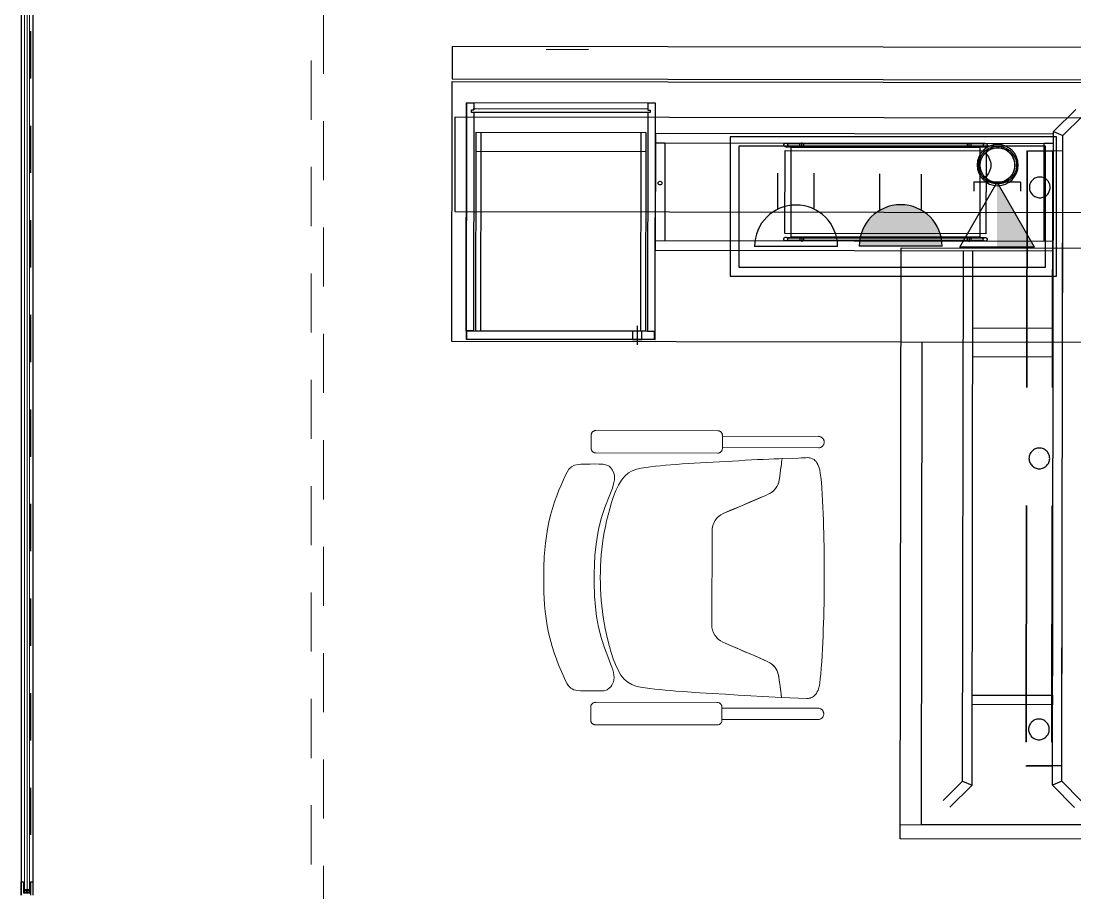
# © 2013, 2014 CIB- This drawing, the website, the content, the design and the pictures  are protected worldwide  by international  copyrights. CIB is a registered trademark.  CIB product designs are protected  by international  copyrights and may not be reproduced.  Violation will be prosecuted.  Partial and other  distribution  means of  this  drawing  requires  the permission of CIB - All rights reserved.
# Model space of a CAD drawing. Header units: inches. Extents: x 78 to 199, y 70 to 92.
# Drawn here: x 86.807 to 89.036, y 73.851 to 75.695 of the extents above; entities that cross this region are included whole.
import ezdxf
from ezdxf.enums import TextEntityAlignment as Align

# ---------------------------------------------------------------- set-up
doc = ezdxf.new("R2010")
doc.units = ezdxf.units.IN
doc.header["$MEASUREMENT"] = 0
for name, pattern in [('21212-FC-A-XREF-GROUND FLOOR PLAN-REV-31-10-12$0$HIDDEN', [0.375, 0.25, -0.125]), ('ACAD_ISO02W100', [15, 12, -3]), ('ACAD_ISO03W100', [30, 12, -18]), ('DASHED', [0.75, 0.5, -0.25]), ('DGN Style 2', [0.635854, 0.381513, -0.254342]), ('DGN Style 5', [15.868117, 6.800621, -9.067495]), ('HIDDEN', [0.375, 0.25, -0.125]), ('HIDDEN2', [0.1875, 0.125, -0.0625])]:
    doc.linetypes.add(name, pattern=pattern)
for name, color, linetype in [('1501', 6, 'Continuous'), ('A002_Pen02', 2, 'Continuous'), ('columns', 6, 'Continuous'), ('DETAIL', 2, 'Continuous'), ('DIM', 152, 'Continuous'), ('EL. BLOCK', 3, 'Continuous'), ('ELE-OBJ', 7, 'Continuous'), ('ELEC-NORMAL', 7, 'Continuous'), ('Elevation', 1, 'Continuous'), ('FINISH-AR', 252, 'Continuous'), ('L.C Risers', 130, 'Continuous'), ('PW', 4, 'Continuous')]:
    doc.layers.add(name, color=color, linetype=linetype)
for name, color, linetype, lineweight in [('21212-FC-A-XREF-GROUND FLOOR PLAN-REV-31-10-12$0$HIDDEN-EEE', 6, '21212-FC-A-XREF-GROUND FLOOR PLAN-REV-31-10-12$0$HIDDEN', 9), ('ELECTRICAL', 3, 'Continuous', 9), ('GLASS-EEE', 140, 'Continuous', 5), ('HIDDEN-EEE', 6, 'HIDDEN', 9)]:
    doc.layers.add(name, color=color, linetype=linetype, lineweight=lineweight)
doc.layers.add('A000_Non-Print', color=190, linetype='Continuous', plot=False)
doc.layers.add('GOLDCLADDING', color=7, linetype='Continuous', true_color=0xffc20a)
doc.styles.add('ROMANS', font='romans.shx')

# ---------------------------------------------------------------- blocks, each defined once
blk = doc.blocks.new('YJYJJYJTYJTY')
at = {"color": 252, "linetype": 'Continuous'}
for p, q in [((-8.4296, 10.5903, -0.0699), (-8.4296, 0.963, -0.0699)), ((-8.4046, 10.5903, -0.0699), (-8.4046, 0.963, -0.0699)), ((-8.4221, 0.975, -0.0699), (-8.4121, 0.975, -0.0699)), ((-8.4221, 0.975, -0.0699), (-8.4121, 0.975, -0.0699)), ((-8.4221, 0.968, -0.0699), (-8.4121, 0.975, -0.0699)), ((-8.4221, 0.975, -0.0699), (-8.4121, 0.968, -0.0699)), ((-8.4221, 0.968, -0.0699), (-8.4221, 0.975, -0.0699)), ((-8.4221, 0.975, -0.0699), (-8.4121, 0.975, -0.0699)), ((-8.4121, 0.968, -0.0699), (-8.4221, 0.968, -0.0699)), ((-8.4121, 0.975, -0.0699), (-8.4121, 0.968, -0.0699))]:
    blk.add_line(p, q, dxfattribs=at)
at = {"color": 252, "ltscale": 3}
for p, q in [((-7.5176, 2.7576, -0.0791), (-7.5177, 2.6896, -0.0791)), ((-5.754, 2.7549, -0.0791), (-7.5176, 2.7576, -0.0791)), ((-7.5177, 2.6896, -0.0791), (-5.7541, 2.6869, -0.0791))]:
    blk.add_line(p, q, dxfattribs=at)
at = {"color": 252, "linetype": 'DGN Style 2', "ltscale": 30}
for p, q in [((-7.4885, 2.1565, -0.0791), (-7.4877, 2.6385, -0.0791)), ((-7.4877, 2.6385, -0.0791), (-7.4885, 2.1385, -0.0791)), ((-7.4877, 2.6385, -0.0791), (-7.4717, 2.6385, -0.0791)), ((-7.0877, 2.6379, -0.0791), (-7.4877, 2.6385, -0.0791)), ((-7.4717, 2.6385, -0.0791), (-7.4718, 2.6235, -0.0791)), ((-7.1037, 2.6379, -0.0791), (-7.1038, 2.6229, -0.0791)), ((-7.0877, 2.6379, -0.0791), (-7.1037, 2.6379, -0.0791)), ((-7.0885, 2.1559, -0.0791), (-7.0877, 2.6379, -0.0791)), ((-7.0885, 2.1379, -0.0791), (-7.0877, 2.6379, -0.0791)), ((-7.4768, 2.6185, -0.0791), (-7.4768, 2.6235, -0.0791)), ((-7.4768, 2.6235, -0.0791), (-7.4718, 2.6235, -0.0791)), ((-7.4718, 2.6185, -0.0791), (-7.4768, 2.6185, -0.0791)), ((-7.4718, 2.6185, -0.0791), (-7.4725, 2.1565, -0.0791)), ((-7.4718, 2.6235, -0.0791), (-7.4718, 2.6265, -0.0791)), ((-7.4718, 2.6265, -0.0791), (-7.1038, 2.6259, -0.0791)), ((-7.1038, 2.6179, -0.0791), (-7.4718, 2.6185, -0.0791)), ((-7.1038, 2.6179, -0.0791), (-7.1045, 2.1559, -0.0791)), ((-7.1038, 2.6259, -0.0791), (-7.1038, 2.6229, -0.0791)), ((-7.1038, 2.6229, -0.0791), (-7.0988, 2.6229, -0.0791)), ((-7.0988, 2.6179, -0.0791), (-7.1038, 2.6179, -0.0791)), ((-7.0988, 2.6229, -0.0791), (-7.0988, 2.6179, -0.0791)), ((-7.4679, 2.1565, -0.0791), (-7.4672, 2.5765, -0.0791)), ((-7.4672, 2.5765, -0.0791), (-7.1084, 2.576, -0.0791)), ((-7.4572, 2.5765, -0.0791), (-7.4579, 2.1565, -0.0791)), ((-7.1184, 2.576, -0.0791), (-7.1191, 2.156, -0.0791)), ((-7.1084, 2.576, -0.0791), (-7.1091, 2.156, -0.0791)), ((-7.4673, 2.5365, -0.0791), (-7.1085, 2.536, -0.0791)), ((-7.1264, 2.1672, 0.0552), (-7.1265, 2.1268, 0.0552)), ((-7.4725, 2.1565, -0.0791), (-7.4885, 2.1565, -0.0791)), ((-7.4865, 2.1475, -0.0791), (-7.4865, 2.1565, -0.0791)), ((-7.4865, 2.1565, -0.0791), (-7.4825, 2.1565, -0.0791)), ((-7.4865, 2.1385, -0.0791), (-7.4865, 2.1475, -0.0791)), ((-7.4825, 2.1565, -0.0791), (-7.0945, 2.1559, -0.0791)), ((-7.1091, 2.156, -0.0791), (-7.4679, 2.1565, -0.0791)), ((-7.1365, 2.156, 0.0552), (-7.1365, 2.138, 0.0552)), ((-7.1165, 2.156, 0.0552), (-7.1365, 2.156, 0.0552)), ((-7.1165, 2.138, 0.0552), (-7.1165, 2.156, 0.0552)), ((-7.1045, 2.1559, -0.0791), (-7.0885, 2.1559, -0.0791)), ((-7.0945, 2.1559, -0.0791), (-7.0905, 2.1559, -0.0791)), ((-7.0905, 2.1559, -0.0791), (-7.0905, 2.1469, -0.0791)), ((-7.0905, 2.1469, -0.0791), (-7.0905, 2.1379, -0.0791)), ((-7.4885, 2.1385, -0.0791), (-7.0885, 2.1379, -0.0791)), ((-7.0905, 2.1379, -0.0791), (-7.4865, 2.1385, -0.0791)), ((-7.1365, 2.138, 0.0552), (-7.1165, 2.138, 0.0552))]:
    blk.add_line(p, q, dxfattribs=at)
at = {"color": 252, "linetype": 'ACAD_ISO02W100', "ltscale": 3}
for p, q in [((-6.246, 2.5777, -0.0791), (-6.1988, 2.6247, -0.0791)), ((-6.226, 2.5694, -0.0791), (-6.1847, 2.6105, -0.0791)), ((-7.0878, 2.5739, -0.0791), (-7.0882, 2.3269, -0.0791)), ((-6.246, 2.5727, -0.0791), (-7.0878, 2.5739, -0.0791)), ((-6.248, 1.1957, -0.0791), (-6.246, 2.5777, -0.0791)), ((-6.246, 2.5777, -0.0791), (-6.226, 2.5694, -0.0791)), ((-6.228, 1.2039, -0.0791), (-6.226, 2.5694, -0.0791)), ((-7.0879, 2.5539, -0.0791), (-7.0679, 2.5539, -0.0791)), ((-7.0879, 2.5539, -0.0791), (-6.246, 2.5527, -0.0791)), ((-7.0679, 2.5539, -0.0791), (-7.0682, 2.3469, -0.0791)), ((-6.266, 2.5527, -0.0791), (-6.2663, 2.3457, -0.0791)), ((-6.246, 2.5527, -0.0791), (-6.266, 2.5527, -0.0791)), ((-6.2463, 2.3457, -0.0791), (-7.0882, 2.3469, -0.0791)), ((-6.2464, 2.3257, -0.0791), (-6.2463, 2.3457, -0.0791)), ((-7.0882, 2.3269, -0.0791), (-6.2464, 2.3257, -0.0791)), ((-6.438, 1.2043, -0.0791), (-6.4364, 2.326, -0.0791)), ((-6.418, 1.1959, -0.0791), (-6.4164, 2.3259, -0.0791)), ((-6.2466, 2.1617, -0.0791), (-6.4166, 2.1619, -0.0791)), ((-6.1245, 2.1315, -0.0791), (-6.5685, 2.1322, -0.0791)), ((-6.5245, 2.1321, -0.0791), (-6.526, 1.1131, -0.0791)), ((-6.4167, 2.1019, -0.0791), (-6.2467, 2.1017, -0.0791)), ((-6.4177, 1.3859, -0.0791), (-6.2477, 1.3857, -0.0791)), ((-6.2477, 1.3857, -0.0791), (-6.2478, 1.3657, -0.0791)), ((-6.2478, 1.3657, -0.0791), (-6.4178, 1.3659, -0.0791)), ((-6.438, 1.2043, -0.0791), (-6.4793, 1.1631, -0.0791)), ((-6.438, 1.2043, -0.0791), (-6.418, 1.1959, -0.0791)), ((-6.228, 1.2039, -0.0791), (-6.248, 1.1957, -0.0791)), ((-6.228, 1.2039, -0.0791), (-6.1869, 1.1627, -0.0791)), ((-6.418, 1.1959, -0.0791), (-6.4652, 1.1489, -0.0791)), ((-6.248, 1.1957, -0.0791), (-6.201, 1.1485, -0.0791)), ((-6.526, 1.1131, -0.0791), (-6.126, 1.1125, -0.0791))]:
    blk.add_line(p, q, dxfattribs=at)
at = {"color": 252, "linetype": 'DGN Style 5', "ltscale": 3}
for p, q in [((-6.39, 2.5529, -0.0791), (-6.812, 2.5535, -0.0791)), ((-6.812, 2.5455, -0.0791), (-6.39, 2.5449, -0.0791)), ((-6.3931, 2.5514, -0.0791), (-6.8089, 2.552, -0.0791)), ((-6.8089, 2.547, -0.0791), (-6.3932, 2.5464, -0.0791)), ((-6.8008, 2.355, -0.0791), (-6.8005, 2.545, -0.0791)), ((-6.8005, 2.545, -0.0791), (-6.4015, 2.5444, -0.0791)), ((-6.778, 2.544, -0.0791), (-6.778, 2.555, -0.0791)), ((-6.424, 2.5434, -0.0791), (-6.424, 2.5544, -0.0791)), ((-6.4015, 2.5444, -0.0791), (-6.4018, 2.3544, -0.0791)), ((-6.3931, 2.5514, -0.0791), (-6.3931, 2.5514, -0.0791)), ((-6.8138, 2.3625, -0.0791), (-6.8135, 2.5375, -0.0791)), ((-6.8135, 2.5375, -0.0791), (-6.3885, 2.5369, -0.0791)), ((-6.3885, 2.5369, -0.0791), (-6.3888, 2.3619, -0.0791)), ((-6.3888, 2.3619, -0.0791), (-6.8138, 2.3625, -0.0791)), ((-6.8123, 2.3545, -0.0791), (-6.3903, 2.3539, -0.0791)), ((-6.3903, 2.3459, -0.0791), (-6.8123, 2.3465, -0.0791)), ((-6.8092, 2.353, -0.0791), (-6.3934, 2.3524, -0.0791)), ((-6.3934, 2.3474, -0.0791), (-6.8092, 2.348, -0.0791)), ((-6.4018, 2.3544, -0.0791), (-6.8008, 2.355, -0.0791)), ((-6.7783, 2.356, -0.0791), (-6.7783, 2.345, -0.0791)), ((-6.4243, 2.3554, -0.0791), (-6.4243, 2.3444, -0.0791)), ((-6.3934, 2.3474, -0.0791), (-6.3934, 2.3474, -0.0791))]:
    blk.add_line(p, q, dxfattribs=at)
at = {"color": 252, "linetype": 'DASHED'}
for p, q in [((-6.3022, 2.5368, -0.0822), (-6.3041, 1.2368, -0.0822)), ((-6.3018, 2.5368, -0.0822), (-6.3037, 1.2368, -0.0822)), ((-6.3018, 2.5368, -0.0822), (-6.3037, 1.2368, -0.0822)), ((-6.3014, 2.5368, -0.0822), (-6.3034, 1.2368, -0.0822)), ((-6.3022, 2.5368, -0.0822), (-6.2473, 2.5367, -0.0822)), ((-6.2261, 2.5366, -0.0822), (-6.3001, 2.5368, -0.0822)), ((-6.248, 2.5367, -0.0822), (-6.2499, 1.2367, -0.0822)), ((-6.2473, 2.5367, -0.0822), (-6.2492, 1.2367, -0.0822)), ((-6.228, 1.2366, -0.0822), (-6.2261, 2.5366, -0.0822)), ((-6.3041, 1.2368, -0.0822), (-6.2492, 1.2367, -0.0822)), ((-6.228, 1.2366, -0.0822), (-6.302, 1.2368, -0.0822))]:
    blk.add_line(p, q, dxfattribs=at)
at = {"color": 252, "lineweight": 25}
for p, q in [((-6.57, 1.0822, -0.0791), (-6.5682, 2.3322, -0.0791)), ((-6.5682, 2.3322, -0.0791), (-6.1481, 2.3315, -0.0791)), ((-5.97, 1.0813, -0.0791), (-6.57, 1.0822, -0.0791))]:
    blk.add_line(p, q, dxfattribs=at)
at = {"color": 252, "linetype": 'DGN Style 5', "ltscale": 3}
for centre in [(-6.812, 2.5495, -0.0791), (-6.39, 2.5489, -0.0791), (-6.8123, 2.3505, -0.0791), (-6.3903, 2.3499, -0.0791)]:
    blk.add_circle(centre, 0.004, dxfattribs=at)
at = {"color": 252, "linetype": 'ACAD_ISO02W100', "ltscale": 3}
blk.add_circle((-6.3639, 2.5069, -0.0791), 0.04, dxfattribs=at)
at = {"color": 252, "ltscale": 3}
blk.add_circle((-7.078, 2.4689, -0.0791), 0.004, dxfattribs=at)
at = {"color": 252, "linetype": 'DASHED', "extrusion": (0, 0, -1)}
for centre, major_axis, start_param, end_param in [((-6.2748, 2.4598, -0.0822), (-0.0155, 0.0155), 0.786882, 7.070067), ((-6.2757, 1.8867, -0.0822), (0.0155, 0.0155), -0.783914, 5.499271), ((-6.2765, 1.3136, -0.0822), (-0.0155, 0.0155), 0.786882, 7.070067)]:
    blk.add_ellipse(centre, major_axis=major_axis, ratio=1, start_param=start_param, end_param=end_param, dxfattribs=at)
at = {"layer": '1501', "color": 252, "elevation": -0.0791}
blk.add_lwpolyline([(-6.3902, 2.5325, -0.461701), (-6.3903, 2.4813, 2.461701)], format="xyb", close=True, dxfattribs=at)
at = {"layer": '21212-FC-A-XREF-GROUND FLOOR PLAN-REV-31-10-12$0$HIDDEN-EEE', "color": 252, "linetype": 'HIDDEN', "ltscale": 0.5}
for p, q in [((-7.8157, 0.803, -0.0791), (-7.8157, 5.1825, -0.0791)), ((-7.7897, 0.9, -0.0791), (-7.7897, 5.17, -0.0791))]:
    blk.add_line(p, q, dxfattribs=at)
at = {"layer": 'A000_Non-Print', "color": 252}
for p, q in [((-7.5118, 2.6086, -0.0791), (-7.5121, 2.4086, -0.0791)), ((-6.1238, 2.6065, -0.0791), (-7.5118, 2.6086, -0.0791)), ((-7.5121, 2.4086, -0.0791), (-6.1241, 2.4065, -0.0791))]:
    blk.add_line(p, q, dxfattribs=at)
at = {"layer": 'A002_Pen02', "color": 252}
for p, q in [((-7.5185, 2.1336, -0.0791), (-7.5177, 2.6836, -0.0791)), ((-7.5177, 2.6836, -0.0791), (-6.1177, 2.6815, -0.0791)), ((-6.5685, 2.1322, -0.0791), (-7.5185, 2.1336, -0.0791))]:
    blk.add_line(p, q, dxfattribs=at)
at = {"layer": 'A002_Pen02', "color": 252, "linetype": 'DGN Style 5'}
for p, q in [((-6.782, 2.547, -0.0791), (-6.782, 2.552, -0.0791)), ((-6.774, 2.547, -0.0791), (-6.774, 2.552, -0.0791)), ((-6.428, 2.5464, -0.0791), (-6.428, 2.5514, -0.0791)), ((-6.42, 2.5464, -0.0791), (-6.42, 2.5514, -0.0791)), ((-6.7823, 2.353, -0.0791), (-6.7823, 2.348, -0.0791)), ((-6.7743, 2.353, -0.0791), (-6.7743, 2.348, -0.0791)), ((-6.4283, 2.3524, -0.0791), (-6.4283, 2.3474, -0.0791)), ((-6.4203, 2.3524, -0.0791), (-6.4203, 2.3474, -0.0791))]:
    blk.add_line(p, q, dxfattribs=at)
at = {"layer": 'A002_Pen02', "color": 252, "linetype": 'ACAD_ISO03W100'}
blk.add_line((-6.57, 1.1122, -0.0791), (-5.97, 1.1113, -0.0791), dxfattribs=at)
at = {"layer": 'columns', "color": 252}
blk.add_line((-7.3189, 2.7517, -0.0791), (-7.2296, 2.7519, -0.0791), dxfattribs=at)
at = {"layer": 'DETAIL', "color": 252, "linetype": 'Continuous'}
for p, q in [((-8.4296, 10.5903, -0.0699), (-8.4296, 0.963, -0.0699)), ((-8.4296, 0.963, -0.0699), (-8.4296, 0.9909, -0.0699)), ((-8.4296, 0.9909, -0.0699), (-8.4246, 0.9909, -0.0699)), ((-8.4246, 0.9909, -0.0699), (-8.4246, 0.968, -0.0699)), ((-8.4096, 0.968, -0.0699), (-8.4096, 0.9909, -0.0699)), ((-8.4096, 0.9909, -0.0699), (-8.4046, 0.9909, -0.0699)), ((-8.4046, 0.9909, -0.0699), (-8.4046, 0.963, -0.0699)), ((-8.4246, 0.968, -0.0699), (-8.4096, 0.968, -0.0699))]:
    blk.add_line(p, q, dxfattribs=at)
at = {"layer": 'DIM', "color": 252, "elevation": -0.0791}
for points in [[(-6.364, 2.4634, 1), (-6.3639, 2.5504, 1)], [(-6.3639, 2.5436, -1), (-6.364, 2.4701, -1)]]:
    blk.add_lwpolyline(points, format="xyb", close=True, dxfattribs=at)
at = {"layer": 'FINISH-AR', "color": 252, "linetype": 'HIDDEN2', "ltscale": 0.5}
blk.add_line((-8.4096, 10.5903, -0.0699), (-8.4096, 0.963, -0.0699), dxfattribs=at)
blk.add_line((-8.4096, 10.5903, -0.0699), (-8.4096, 0.963, -0.0699), dxfattribs=at)
at = {"layer": 'GLASS-EEE', "color": 252}
for p, q in [((-8.4221, 10.5853, -0.0699), (-8.4221, 0.968, -0.0699)), ((-8.4171, 10.5783, -0.0699), (-8.4171, 0.975, -0.0699)), ((-8.4121, 10.5853, -0.0699), (-8.4121, 0.968, -0.0699))]:
    blk.add_line(p, q, dxfattribs=at)
at = {"layer": 'HIDDEN-EEE', "color": 252, "linetype": 'HIDDEN2', "ltscale": 300}
for p, q in [((-6.9561, 1.9452, -0.0791), (-7.2138, 1.9456, -0.0791)), ((-7.2238, 1.9356, -0.0791), (-7.2238, 1.9081, -0.0791)), ((-6.9462, 1.9077, -0.0791), (-6.9461, 1.9352, -0.0791)), ((-6.9461, 1.9334, -0.0791), (-6.7429, 1.9331, -0.0791)), ((-7.2138, 1.8981, -0.0791), (-6.9562, 1.8978, -0.0791)), ((-6.9462, 1.9094, -0.0791), (-6.7429, 1.9091, -0.0791)), ((-7.251, 1.874, 0.3403), (-7.259, 1.8722, 0.3403)), ((-7.2453, 1.8744, 0.3403), (-7.251, 1.874, 0.3403)), ((-7.2339, 1.8748, 0.3403), (-7.2453, 1.8744, 0.3403)), ((-7.2255, 1.8748, 0.3403), (-7.2339, 1.8748, 0.3403)), ((-7.217, 1.8749, 0.3403), (-7.2255, 1.8748, 0.3403)), ((-7.2075, 1.8746, 0.3403), (-7.217, 1.8749, 0.3403)), ((-7.1991, 1.8745, 0.3403), (-7.2075, 1.8746, 0.3403)), ((-7.1953, 1.874, 0.3403), (-7.1991, 1.8745, 0.3403)), ((-7.1888, 1.8718, 0.3403), (-7.1953, 1.874, 0.3403)), ((-7.0549, 1.8731, -0.0791), (-7.0662, 1.8721, -0.0791)), ((-7.0433, 1.874, -0.0791), (-7.0549, 1.8731, -0.0791)), ((-7.0312, 1.8749, -0.0791), (-7.0433, 1.874, -0.0791)), ((-7.0188, 1.8758, -0.0791), (-7.0312, 1.8749, -0.0791)), ((-7.0059, 1.8765, -0.0791), (-7.0188, 1.8758, -0.0791)), ((-6.9927, 1.8773, -0.0791), (-7.0059, 1.8765, -0.0791)), ((-6.9793, 1.878, -0.0791), (-6.9927, 1.8773, -0.0791)), ((-6.9658, 1.8787, -0.0791), (-6.9793, 1.878, -0.0791)), ((-6.9521, 1.8795, -0.0791), (-6.9658, 1.8787, -0.0791)), ((-6.9384, 1.8802, -0.0791), (-6.9521, 1.8795, -0.0791)), ((-6.9247, 1.881, -0.0791), (-6.9384, 1.8802, -0.0791)), ((-6.9112, 1.8818, -0.0791), (-6.9247, 1.881, -0.0791)), ((-6.8979, 1.8826, -0.0791), (-6.9112, 1.8818, -0.0791)), ((-6.8848, 1.8833, -0.0791), (-6.8979, 1.8826, -0.0791)), ((-6.8721, 1.884, -0.0791), (-6.8848, 1.8833, -0.0791)), ((-6.8598, 1.8846, -0.0791), (-6.8721, 1.884, -0.0791)), ((-6.848, 1.8851, -0.0791), (-6.8598, 1.8846, -0.0791)), ((-6.8368, 1.8856, -0.0791), (-6.848, 1.8851, -0.0791)), ((-6.8262, 1.886, -0.0791), (-6.8368, 1.8856, -0.0791)), ((-6.8198, 1.8863, -0.0791), (-6.8262, 1.886, -0.0791)), ((-6.8214, 1.8747, -0.0791), (-6.8221, 1.8694, -0.0791)), ((-6.822, 1.8701, -0.0791), (-6.8213, 1.8753, -0.0791)), ((-6.8209, 1.8786, -0.0791), (-6.8214, 1.8747, -0.0791)), ((-6.8213, 1.8753, -0.0791), (-6.8208, 1.8791, -0.0791)), ((-6.8205, 1.8813, -0.0791), (-6.8209, 1.8786, -0.0791)), ((-6.8208, 1.8791, -0.0791), (-6.8204, 1.8818, -0.0791)), ((-6.8202, 1.8833, -0.0791), (-6.8205, 1.8813, -0.0791)), ((-6.8204, 1.8818, -0.0791), (-6.8202, 1.8836, -0.0791)), ((-6.8202, 1.8836, -0.0791), (-6.8198, 1.8863, -0.0791)), ((-6.8201, 1.8844, -0.0791), (-6.8202, 1.8833, -0.0791)), ((-6.8199, 1.8855, -0.0791), (-6.8201, 1.8844, -0.0791)), ((-6.8198, 1.8863, -0.0791), (-6.8199, 1.8855, -0.0791)), ((-6.785, 1.8875, -0.0791), (-6.8198, 1.8863, -0.0791)), ((-6.7791, 1.8878, -0.0791), (-6.785, 1.8875, -0.0791)), ((-6.7697, 1.8882, -0.0791), (-6.7791, 1.8878, -0.0791)), ((-6.7661, 1.8883, -0.0791), (-6.7697, 1.8882, -0.0791)), ((-6.763, 1.888, -0.0791), (-6.7661, 1.8883, -0.0791)), ((-6.7611, 1.8878, -0.0791), (-6.763, 1.888, -0.0791)), ((-6.7591, 1.8873, -0.0791), (-6.7611, 1.8878, -0.0791)), ((-6.7571, 1.8864, -0.0791), (-6.7591, 1.8873, -0.0791)), ((-6.7544, 1.8853, -0.0791), (-6.7571, 1.8864, -0.0791)), ((-6.7523, 1.884, -0.0791), (-6.7544, 1.8853, -0.0791)), ((-6.7504, 1.8822, -0.0791), (-6.7523, 1.884, -0.0791)), ((-6.748, 1.8799, -0.0791), (-6.7504, 1.8822, -0.0791)), ((-6.7462, 1.8774, -0.0791), (-6.748, 1.8799, -0.0791)), ((-6.7441, 1.8736, -0.0791), (-6.7462, 1.8774, -0.0791)), ((-6.7427, 1.8705, -0.0791), (-6.7441, 1.8736, -0.0791)), ((-7.2746, 1.8577, 0.3403), (-7.2793, 1.8482, 0.3403)), ((-7.2708, 1.8638, 0.3403), (-7.2746, 1.8577, 0.3403)), ((-7.2656, 1.8688, 0.3403), (-7.2708, 1.8638, 0.3403)), ((-7.259, 1.8722, 0.3403), (-7.2656, 1.8688, 0.3403)), ((-7.1857, 1.8699, 0.3403), (-7.1888, 1.8718, 0.3403)), ((-7.1829, 1.8672, 0.3403), (-7.1857, 1.8699, 0.3403)), ((-7.1785, 1.8621, 0.3403), (-7.1829, 1.8672, 0.3403)), ((-7.1756, 1.8552, 0.3403), (-7.1785, 1.8621, 0.3403)), ((-7.1744, 1.8506, 0.3403), (-7.1756, 1.8552, 0.3403)), ((-7.1745, 1.8412, 0.3403), (-7.1744, 1.8506, 0.3403)), ((-7.145, 1.8559, -0.0791), (-7.1527, 1.8493, -0.0791)), ((-7.1367, 1.8606, -0.0791), (-7.145, 1.8559, -0.0791)), ((-7.1277, 1.864, -0.0791), (-7.1367, 1.8606, -0.0791)), ((-7.1182, 1.8662, -0.0791), (-7.1277, 1.864, -0.0791)), ((-7.1084, 1.8677, -0.0791), (-7.1182, 1.8662, -0.0791)), ((-7.0982, 1.8689, -0.0791), (-7.1084, 1.8677, -0.0791)), ((-7.0878, 1.87, -0.0791), (-7.0982, 1.8689, -0.0791)), ((-7.0771, 1.871, -0.0791), (-7.0878, 1.87, -0.0791)), ((-7.0662, 1.8721, -0.0791), (-7.0771, 1.871, -0.0791)), ((-6.8242, 1.8546, -0.0791), (-6.8256, 1.8444, -0.0791)), ((-6.8256, 1.8444, -0.0791), (-6.8242, 1.8546, -0.0791)), ((-6.8242, 1.8546, -0.0791), (-6.823, 1.8632, -0.0791)), ((-6.8231, 1.8626, -0.0791), (-6.8242, 1.8546, -0.0791)), ((-6.8221, 1.8694, -0.0791), (-6.8231, 1.8626, -0.0791)), ((-6.823, 1.8632, -0.0791), (-6.822, 1.8701, -0.0791)), ((-6.7416, 1.8664, -0.0791), (-6.7427, 1.8705, -0.0791)), ((-6.7402, 1.8624, -0.0791), (-6.7416, 1.8664, -0.0791)), ((-6.739, 1.8558, -0.0791), (-6.7402, 1.8624, -0.0791)), ((-6.7379, 1.8469, -0.0791), (-6.739, 1.8558, -0.0791)), ((-7.2871, 1.8304, 0.3403), (-7.2918, 1.8195, 0.3403)), ((-7.2829, 1.84, 0.3403), (-7.2871, 1.8304, 0.3403)), ((-7.2793, 1.8482, 0.3403), (-7.2829, 1.84, 0.3403)), ((-7.1789, 1.8239, 0.3403), (-7.1755, 1.8357, 0.3403)), ((-7.1755, 1.8357, 0.3403), (-7.1745, 1.8412, 0.3403)), ((-7.1659, 1.8304, -0.0791), (-7.1714, 1.8188, -0.0791)), ((-7.1597, 1.8407, -0.0791), (-7.1659, 1.8304, -0.0791)), ((-7.1527, 1.8493, -0.0791), (-7.1597, 1.8407, -0.0791)), ((-6.8308, 1.8274, -0.0791), (-6.8282, 1.8329, -0.0791)), ((-6.8285, 1.8323, -0.0791), (-6.8308, 1.8274, -0.0791)), ((-6.827, 1.8367, -0.0791), (-6.8285, 1.8323, -0.0791)), ((-6.8282, 1.8329, -0.0791), (-6.827, 1.8367, -0.0791)), ((-6.8256, 1.8444, -0.0791), (-6.827, 1.8367, -0.0791)), ((-6.827, 1.8367, -0.0791), (-6.826, 1.8417, -0.0791)), ((-6.826, 1.8417, -0.0791), (-6.8256, 1.8444, -0.0791)), ((-6.7368, 1.8363, -0.0791), (-6.7379, 1.8469, -0.0791)), ((-6.736, 1.824, -0.0791), (-6.7368, 1.8363, -0.0791)), ((-7.2965, 1.8076, 0.3403), (-7.3012, 1.7946, 0.3403)), ((-7.2918, 1.8195, 0.3403), (-7.2965, 1.8076, 0.3403)), ((-7.1946, 1.783, 0.3403), (-7.1845, 1.8096, 0.3403)), ((-7.1845, 1.8096, 0.3403), (-7.1789, 1.8239, 0.3403)), ((-7.1763, 1.8062, -0.0791), (-7.1807, 1.7932, -0.0791)), ((-7.1714, 1.8188, -0.0791), (-7.1763, 1.8062, -0.0791)), ((-6.86, 1.8061, -0.0791), (-6.8678, 1.8027, -0.0791)), ((-6.8655, 1.8037, -0.0791), (-6.8546, 1.8084, -0.0791)), ((-6.8546, 1.8084, -0.0791), (-6.86, 1.8061, -0.0791)), ((-6.849, 1.8107, -0.0791), (-6.8546, 1.8084, -0.0791)), ((-6.8546, 1.8084, -0.0791), (-6.849, 1.8107, -0.0791)), ((-6.849, 1.8107, -0.0791), (-6.8417, 1.8151, -0.0791)), ((-6.8446, 1.8131, -0.0791), (-6.849, 1.8107, -0.0791)), ((-6.8417, 1.8151, -0.0791), (-6.8446, 1.8131, -0.0791)), ((-6.8417, 1.8151, -0.0791), (-6.8368, 1.8194, -0.0791)), ((-6.8405, 1.816, -0.0791), (-6.8417, 1.8151, -0.0791)), ((-6.8365, 1.8197, -0.0791), (-6.8405, 1.816, -0.0791)), ((-6.8368, 1.8194, -0.0791), (-6.8335, 1.8232, -0.0791)), ((-6.8335, 1.8232, -0.0791), (-6.8365, 1.8197, -0.0791)), ((-6.8308, 1.8274, -0.0791), (-6.8335, 1.8232, -0.0791)), ((-6.8335, 1.8232, -0.0791), (-6.8308, 1.8274, -0.0791)), ((-6.7352, 1.8108, -0.0791), (-6.736, 1.824, -0.0791)), ((-6.7346, 1.7971, -0.0791), (-6.7352, 1.8108, -0.0791)), ((-7.3012, 1.7946, 0.3403), (-7.3056, 1.7809, 0.3403)), ((-7.1807, 1.7932, -0.0791), (-7.1846, 1.7801, -0.0791)), ((-6.8678, 1.8027, -0.0791), (-6.9272, 1.7774, -0.0791)), ((-6.9142, 1.7829, -0.0791), (-6.9011, 1.7885, -0.0791)), ((-6.9011, 1.7885, -0.0791), (-6.8886, 1.7938, -0.0791)), ((-6.8886, 1.7938, -0.0791), (-6.8768, 1.7989, -0.0791)), ((-6.8768, 1.7989, -0.0791), (-6.8655, 1.8037, -0.0791)), ((-6.7339, 1.7833, -0.0791), (-6.7346, 1.7971, -0.0791)), ((-7.3096, 1.7666, 0.3403), (-7.3131, 1.7519, 0.3403)), ((-7.3056, 1.7809, 0.3403), (-7.3096, 1.7666, 0.3403)), ((-7.2075, 1.7395, 0.3403), (-7.2016, 1.7616, 0.3403)), ((-7.2016, 1.7616, 0.3403), (-7.1982, 1.7725, 0.3403)), ((-7.1982, 1.7725, 0.3403), (-7.1946, 1.783, 0.3403)), ((-7.188, 1.7673, -0.0791), (-7.191, 1.7547, -0.0791)), ((-7.1846, 1.7801, -0.0791), (-7.188, 1.7673, -0.0791)), ((-6.9542, 1.7638, -0.0791), (-6.9583, 1.7598, -0.0791)), ((-6.9583, 1.7598, -0.0791), (-6.9545, 1.7636, -0.0791)), ((-6.9545, 1.7636, -0.0791), (-6.9497, 1.7673, -0.0791)), ((-6.9496, 1.7673, -0.0791), (-6.9542, 1.7638, -0.0791)), ((-6.9497, 1.7673, -0.0791), (-6.9431, 1.7706, -0.0791)), ((-6.9431, 1.7706, -0.0791), (-6.9496, 1.7673, -0.0791)), ((-6.9431, 1.7706, -0.0791), (-6.9252, 1.7783, -0.0791)), ((-6.9272, 1.7774, -0.0791), (-6.9431, 1.7706, -0.0791)), ((-6.9252, 1.7783, -0.0791), (-6.9142, 1.7829, -0.0791)), ((-6.7333, 1.7696, -0.0791), (-6.7339, 1.7833, -0.0791)), ((-6.7326, 1.7559, -0.0791), (-6.7333, 1.7696, -0.0791)), ((-7.3131, 1.7519, 0.3403), (-7.3159, 1.7372, 0.3403)), ((-7.2098, 1.7283, 0.3403), (-7.2075, 1.7395, 0.3403)), ((-7.1937, 1.7424, -0.0791), (-7.196, 1.7303, -0.0791)), ((-7.191, 1.7547, -0.0791), (-7.1937, 1.7424, -0.0791)), ((-6.9664, 1.7449, -0.0791), (-6.9678, 1.7374, -0.0791)), ((-6.9678, 1.7374, -0.0791), (-6.9677, 1.7394, -0.0791)), ((-6.9677, 1.7394, -0.0791), (-6.9664, 1.7449, -0.0791)), ((-6.9644, 1.7504, -0.0791), (-6.9664, 1.7449, -0.0791)), ((-6.9664, 1.7449, -0.0791), (-6.9644, 1.7504, -0.0791)), ((-6.9617, 1.7553, -0.0791), (-6.9644, 1.7504, -0.0791)), ((-6.9644, 1.7504, -0.0791), (-6.9617, 1.7553, -0.0791)), ((-6.9583, 1.7598, -0.0791), (-6.9617, 1.7553, -0.0791)), ((-6.9617, 1.7553, -0.0791), (-6.9583, 1.7598, -0.0791)), ((-6.7321, 1.7423, -0.0791), (-6.7326, 1.7559, -0.0791)), ((-6.7316, 1.7287, -0.0791), (-6.7321, 1.7423, -0.0791)), ((-7.3185, 1.7219, 0.3403), (-7.3205, 1.7071, 0.3403)), ((-7.3159, 1.7372, 0.3403), (-7.3185, 1.7219, 0.3403)), ((-7.2135, 1.7052, 0.3403), (-7.2098, 1.7283, 0.3403)), ((-7.198, 1.7183, -0.0791), (-7.1997, 1.7064, -0.0791)), ((-7.196, 1.7303, -0.0791), (-7.198, 1.7183, -0.0791)), ((-6.9681, 1.7245, -0.0791), (-6.9686, 1.5437, -0.0791)), ((-6.9686, 1.5437, -0.0791), (-6.9681, 1.7245, -0.0791)), ((-6.9678, 1.7374, -0.0791), (-6.9681, 1.7337, -0.0791)), ((-6.9681, 1.7337, -0.0791), (-6.9678, 1.7374, -0.0791)), ((-6.9681, 1.7337, -0.0791), (-6.9681, 1.7245, -0.0791)), ((-6.9681, 1.7245, -0.0791), (-6.9681, 1.7337, -0.0791)), ((-6.7313, 1.7151, -0.0791), (-6.7316, 1.7287, -0.0791)), ((-7.3205, 1.7071, 0.3403), (-7.3229, 1.6795, 0.3403)), ((-7.2157, 1.6822, 0.3403), (-7.2135, 1.7052, 0.3403)), ((-7.2011, 1.6944, -0.0791), (-7.2023, 1.6825, -0.0791)), ((-7.1997, 1.7064, -0.0791), (-7.2011, 1.6944, -0.0791)), ((-6.731, 1.7015, -0.0791), (-6.7313, 1.7151, -0.0791)), ((-6.7308, 1.6879, -0.0791), (-6.731, 1.7015, -0.0791)), ((-7.3229, 1.6795, 0.3403), (-7.3239, 1.6561, 0.3403)), ((-7.2168, 1.6615, 0.3403), (-7.2157, 1.6822, 0.3403)), ((-7.2023, 1.6825, -0.0791), (-7.2032, 1.6705, -0.0791)), ((-6.7308, 1.6743, -0.0791), (-6.7308, 1.6879, -0.0791)), ((-6.7307, 1.6607, -0.0791), (-6.7308, 1.6743, -0.0791)), ((-7.3239, 1.6561, 0.3403), (-7.3241, 1.635, 0.3403)), ((-7.2171, 1.6434, 0.3403), (-7.2168, 1.6615, 0.3403)), ((-7.2039, 1.6586, -0.0791), (-7.2043, 1.6466, -0.0791)), ((-7.2032, 1.6705, -0.0791), (-7.2039, 1.6586, -0.0791)), ((-6.7307, 1.6471, -0.0791), (-6.7307, 1.6607, -0.0791)), ((-7.3241, 1.635, 0.3403), (-7.324, 1.614, 0.3403)), ((-7.2172, 1.6253, 0.3403), (-7.2171, 1.6434, 0.3403)), ((-7.2043, 1.6466, -0.0791), (-7.2044, 1.6347, -0.0791)), ((-7.2044, 1.6347, -0.0791), (-7.2043, 1.6228, -0.0791)), ((-6.7308, 1.6335, -0.0791), (-6.7307, 1.6471, -0.0791)), ((-6.7308, 1.6199, -0.0791), (-6.7308, 1.6335, -0.0791)), ((-7.324, 1.614, 0.3403), (-7.3236, 1.6027, 0.3403)), ((-7.2165, 1.5954, 0.3403), (-7.2172, 1.6253, 0.3403)), ((-7.2043, 1.6228, -0.0791), (-7.204, 1.6108, -0.0791)), ((-7.204, 1.6108, -0.0791), (-7.2034, 1.5989, -0.0791)), ((-6.731, 1.5927, -0.0791), (-6.7309, 1.6063, -0.0791)), ((-6.7309, 1.6063, -0.0791), (-6.7308, 1.6199, -0.0791)), ((-7.3236, 1.6027, 0.3403), (-7.323, 1.5905, 0.3403)), ((-7.323, 1.5905, 0.3403), (-7.3221, 1.5771, 0.3403)), ((-7.2149, 1.5725, 0.3403), (-7.2165, 1.5954, 0.3403)), ((-7.2034, 1.5989, -0.0791), (-7.2025, 1.5869, -0.0791)), ((-7.2025, 1.5869, -0.0791), (-7.2014, 1.575, -0.0791)), ((-6.7311, 1.5791, -0.0791), (-6.731, 1.5927, -0.0791)), ((-7.3221, 1.5771, 0.3403), (-7.3207, 1.5628, 0.3403)), ((-7.3207, 1.5628, 0.3403), (-7.319, 1.5481, 0.3403)), ((-7.2123, 1.5526, 0.3403), (-7.2149, 1.5725, 0.3403)), ((-7.2014, 1.575, -0.0791), (-7.2, 1.563, -0.0791)), ((-7.2, 1.563, -0.0791), (-7.1984, 1.5511, -0.0791)), ((-6.7317, 1.5519, -0.0791), (-6.7314, 1.5655, -0.0791)), ((-6.7314, 1.5655, -0.0791), (-6.7311, 1.5791, -0.0791)), ((-7.319, 1.5481, 0.3403), (-7.3165, 1.5328, 0.3403)), ((-7.208, 1.5299, 0.3403), (-7.2123, 1.5526, 0.3403)), ((-7.1984, 1.5511, -0.0791), (-7.1963, 1.5391, -0.0791)), ((-7.1963, 1.5391, -0.0791), (-7.1942, 1.5269, -0.0791)), ((-6.9686, 1.5437, -0.0791), (-6.9683, 1.5308, -0.0791)), ((-6.9683, 1.5308, -0.0791), (-6.9686, 1.5437, -0.0791)), ((-6.7327, 1.5246, -0.0791), (-6.7321, 1.5383, -0.0791)), ((-6.7321, 1.5383, -0.0791), (-6.7317, 1.5519, -0.0791)), ((-7.3165, 1.5328, 0.3403), (-7.3137, 1.5181, 0.3403)), ((-7.3137, 1.5181, 0.3403), (-7.3064, 1.489, 0.3403)), ((-7.2023, 1.5078, 0.3403), (-7.208, 1.5299, 0.3403)), ((-7.1942, 1.5269, -0.0791), (-7.1916, 1.5146, -0.0791)), ((-6.9683, 1.5308, -0.0791), (-6.9682, 1.5288, -0.0791)), ((-6.9682, 1.5288, -0.0791), (-6.9683, 1.5308, -0.0791)), ((-6.9682, 1.5288, -0.0791), (-6.967, 1.5232, -0.0791)), ((-6.967, 1.5232, -0.0791), (-6.9682, 1.5288, -0.0791)), ((-6.967, 1.5232, -0.0791), (-6.965, 1.5178, -0.0791)), ((-6.965, 1.5178, -0.0791), (-6.967, 1.5232, -0.0791)), ((-6.965, 1.5178, -0.0791), (-6.9623, 1.5129, -0.0791)), ((-6.9623, 1.5129, -0.0791), (-6.965, 1.5178, -0.0791)), ((-6.7333, 1.511, -0.0791), (-6.7327, 1.5246, -0.0791)), ((-7.1954, 1.4863, 0.3403), (-7.2023, 1.5078, 0.3403)), ((-7.1916, 1.5146, -0.0791), (-7.1887, 1.5021, -0.0791)), ((-7.1887, 1.5021, -0.0791), (-7.1853, 1.4892, -0.0791)), ((-6.9623, 1.5129, -0.0791), (-6.9589, 1.5083, -0.0791)), ((-6.9589, 1.5083, -0.0791), (-6.9623, 1.5129, -0.0791)), ((-6.9589, 1.5083, -0.0791), (-6.9585, 1.5079, -0.0791)), ((-6.9552, 1.5045, -0.0791), (-6.9589, 1.5083, -0.0791)), ((-6.9585, 1.5079, -0.0791), (-6.9549, 1.5043, -0.0791)), ((-6.9503, 1.5008, -0.0791), (-6.9552, 1.5045, -0.0791)), ((-6.9549, 1.5043, -0.0791), (-6.9503, 1.5008, -0.0791)), ((-6.9503, 1.5008, -0.0791), (-6.9453, 1.4981, -0.0791)), ((-6.9453, 1.4981, -0.0791), (-6.9503, 1.5008, -0.0791)), ((-6.9453, 1.4981, -0.0791), (-6.9417, 1.4965, -0.0791)), ((-6.9279, 1.4905, -0.0791), (-6.9453, 1.4981, -0.0791)), ((-6.9417, 1.4965, -0.0791), (-6.9279, 1.4905, -0.0791)), ((-6.7347, 1.4836, -0.0791), (-6.734, 1.4973, -0.0791)), ((-6.734, 1.4973, -0.0791), (-6.7333, 1.511, -0.0791)), ((-7.3064, 1.489, 0.3403), (-7.3021, 1.4753, 0.3403)), ((-7.3021, 1.4753, 0.3403), (-7.2971, 1.4618, 0.3403)), ((-7.1885, 1.4674, 0.3403), (-7.1954, 1.4863, 0.3403)), ((-7.1853, 1.4892, -0.0791), (-7.1815, 1.4761, -0.0791)), ((-7.1815, 1.4761, -0.0791), (-7.1772, 1.463, -0.0791)), ((-6.9279, 1.4905, -0.0791), (-6.915, 1.485, -0.0791)), ((-6.9108, 1.4831, -0.0791), (-6.9279, 1.4905, -0.0791)), ((-6.915, 1.485, -0.0791), (-6.9019, 1.4793, -0.0791)), ((-6.8945, 1.4761, -0.0791), (-6.9108, 1.4831, -0.0791)), ((-6.9019, 1.4793, -0.0791), (-6.8895, 1.4739, -0.0791)), ((-6.8776, 1.4688, -0.0791), (-6.8945, 1.4761, -0.0791)), ((-6.8895, 1.4739, -0.0791), (-6.8776, 1.4688, -0.0791)), ((-6.7354, 1.4699, -0.0791), (-6.7347, 1.4836, -0.0791)), ((-7.2971, 1.4618, 0.3403), (-7.2927, 1.4503, 0.3403)), ((-7.2927, 1.4503, 0.3403), (-7.284, 1.4298, 0.3403)), ((-7.1826, 1.4522, 0.3403), (-7.1885, 1.4674, 0.3403)), ((-7.1799, 1.4453, 0.3403), (-7.1826, 1.4522, 0.3403)), ((-7.1772, 1.463, -0.0791), (-7.1724, 1.4505, -0.0791)), ((-7.1724, 1.4505, -0.0791), (-7.1669, 1.4388, -0.0791)), ((-6.8776, 1.4688, -0.0791), (-6.8664, 1.4639, -0.0791)), ((-6.8609, 1.4616, -0.0791), (-6.8776, 1.4688, -0.0791)), ((-6.8664, 1.4639, -0.0791), (-6.8556, 1.4593, -0.0791)), ((-6.8499, 1.4568, -0.0791), (-6.8609, 1.4616, -0.0791)), ((-6.8556, 1.4593, -0.0791), (-6.8499, 1.4568, -0.0791)), ((-6.8499, 1.4568, -0.0791), (-6.8455, 1.4544, -0.0791)), ((-6.8455, 1.4544, -0.0791), (-6.8499, 1.4568, -0.0791)), ((-6.8455, 1.4544, -0.0791), (-6.8414, 1.4515, -0.0791)), ((-6.8414, 1.4515, -0.0791), (-6.8455, 1.4544, -0.0791)), ((-6.8414, 1.4515, -0.0791), (-6.836, 1.4461, -0.0791)), ((-6.8374, 1.4478, -0.0791), (-6.8414, 1.4515, -0.0791)), ((-6.737, 1.4429, -0.0791), (-6.7361, 1.4562, -0.0791)), ((-6.7361, 1.4562, -0.0791), (-6.7354, 1.4699, -0.0791)), ((-7.284, 1.4298, 0.3403), (-7.2781, 1.4162, 0.3403)), ((-7.178, 1.4393, 0.3403), (-7.1799, 1.4453, 0.3403)), ((-7.1765, 1.4336, 0.3403), (-7.178, 1.4393, 0.3403)), ((-7.1755, 1.428, 0.3403), (-7.1765, 1.4336, 0.3403)), ((-7.1754, 1.4239, 0.3403), (-7.1755, 1.428, 0.3403)), ((-7.1669, 1.4388, -0.0791), (-7.1607, 1.4284, -0.0791)), ((-7.1607, 1.4284, -0.0791), (-7.1538, 1.4198, -0.0791)), ((-6.8345, 1.4443, -0.0791), (-6.8374, 1.4478, -0.0791)), ((-6.836, 1.4461, -0.0791), (-6.8345, 1.4443, -0.0791)), ((-6.8345, 1.4443, -0.0791), (-6.8305, 1.4373, -0.0791)), ((-6.8318, 1.44, -0.0791), (-6.8345, 1.4443, -0.0791)), ((-6.8296, 1.4355, -0.0791), (-6.8318, 1.44, -0.0791)), ((-6.8305, 1.4373, -0.0791), (-6.8293, 1.4345, -0.0791)), ((-6.828, 1.4307, -0.0791), (-6.8296, 1.4355, -0.0791)), ((-6.8293, 1.4345, -0.0791), (-6.8271, 1.426, -0.0791)), ((-6.8267, 1.423, -0.0791), (-6.828, 1.4307, -0.0791)), ((-6.739, 1.4211, -0.0791), (-6.7379, 1.4307, -0.0791)), ((-6.7379, 1.4307, -0.0791), (-6.737, 1.4429, -0.0791)), ((-7.2781, 1.4162, 0.3403), (-7.2745, 1.4098, 0.3403)), ((-7.2745, 1.4098, 0.3403), (-7.272, 1.406, 0.3403)), ((-7.272, 1.406, 0.3403), (-7.2695, 1.4033, 0.3403)), ((-7.1822, 1.4038, 0.3403), (-7.1797, 1.4072, 0.3403)), ((-7.1797, 1.4072, 0.3403), (-7.1768, 1.4141, 0.3403)), ((-7.1768, 1.4141, 0.3403), (-7.1756, 1.4187, 0.3403)), ((-7.1756, 1.4187, 0.3403), (-7.1754, 1.4239, 0.3403)), ((-7.1538, 1.4198, -0.0791), (-7.1462, 1.4132, -0.0791)), ((-7.1462, 1.4132, -0.0791), (-7.1378, 1.4084, -0.0791)), ((-7.1378, 1.4084, -0.0791), (-7.1289, 1.4051, -0.0791)), ((-7.1289, 1.4051, -0.0791), (-7.1194, 1.4028, -0.0791)), ((-6.8271, 1.426, -0.0791), (-6.8267, 1.423, -0.0791)), ((-6.8267, 1.423, -0.0791), (-6.8253, 1.4128, -0.0791)), ((-6.8254, 1.4135, -0.0791), (-6.8267, 1.423, -0.0791)), ((-6.8242, 1.4042, -0.0791), (-6.8254, 1.4135, -0.0791)), ((-6.8253, 1.4128, -0.0791), (-6.8242, 1.4042, -0.0791)), ((-6.7423, 1.4017, -0.0791), (-6.7414, 1.4046, -0.0791)), ((-6.7414, 1.4046, -0.0791), (-6.741, 1.4073, -0.0791)), ((-6.741, 1.4073, -0.0791), (-6.7402, 1.4112, -0.0791)), ((-6.7402, 1.4112, -0.0791), (-6.74, 1.4128, -0.0791)), ((-6.74, 1.4128, -0.0791), (-6.739, 1.4201, -0.0791)), ((-6.739, 1.4201, -0.0791), (-6.739, 1.4211, -0.0791)), ((-7.2695, 1.4033, 0.3403), (-7.2668, 1.4009, 0.3403)), ((-7.2668, 1.4009, 0.3403), (-7.2637, 1.3991, 0.3403)), ((-7.2637, 1.3991, 0.3403), (-7.2603, 1.3975, 0.3403)), ((-7.2603, 1.3975, 0.3403), (-7.2565, 1.3965, 0.3403)), ((-7.2565, 1.3965, 0.3403), (-7.2522, 1.3956, 0.3403)), ((-7.2522, 1.3956, 0.3403), (-7.2466, 1.3952, 0.3403)), ((-7.2466, 1.3952, 0.3403), (-7.2426, 1.395, 0.3403)), ((-7.2426, 1.395, 0.3403), (-7.2351, 1.3948, 0.3403)), ((-7.2351, 1.3948, 0.3403), (-7.2003, 1.3949, 0.3403)), ((-7.2351, 1.3948, 0.3403), (-7.2351, 1.3948, 0.3403)), ((-7.2003, 1.3949, 0.3403), (-7.1966, 1.3954, 0.3403)), ((-7.1966, 1.3954, 0.3403), (-7.1901, 1.3975, 0.3403)), ((-7.1901, 1.3975, 0.3403), (-7.185, 1.4012, 0.3403)), ((-7.185, 1.4012, 0.3403), (-7.1822, 1.4038, 0.3403)), ((-7.1194, 1.4028, -0.0791), (-7.1096, 1.4012, -0.0791)), ((-7.1096, 1.4012, -0.0791), (-7.0994, 1.4, -0.0791)), ((-7.0994, 1.4, -0.0791), (-7.089, 1.3989, -0.0791)), ((-7.089, 1.3989, -0.0791), (-7.0784, 1.3977, -0.0791)), ((-7.0784, 1.3977, -0.0791), (-7.0674, 1.3966, -0.0791)), ((-7.0674, 1.3966, -0.0791), (-7.0562, 1.3956, -0.0791)), ((-7.0562, 1.3956, -0.0791), (-7.0445, 1.3945, -0.0791)), ((-7.0445, 1.3945, -0.0791), (-7.02, 1.3927, -0.0791)), ((-7.02, 1.3927, -0.0791), (-6.994, 1.391, -0.0791)), ((-6.994, 1.391, -0.0791), (-6.967, 1.3894, -0.0791)), ((-6.967, 1.3894, -0.0791), (-6.9397, 1.3878, -0.0791)), ((-6.9397, 1.3878, -0.0791), (-6.9125, 1.3861, -0.0791)), ((-6.9125, 1.3861, -0.0791), (-6.8861, 1.3845, -0.0791)), ((-6.8861, 1.3845, -0.0791), (-6.8611, 1.3831, -0.0791)), ((-6.8611, 1.3831, -0.0791), (-6.8211, 1.3811, -0.0791)), ((-6.8242, 1.4042, -0.0791), (-6.8233, 1.3974, -0.0791)), ((-6.8221, 1.3889, -0.0791), (-6.8242, 1.4042, -0.0791)), ((-6.8233, 1.3974, -0.0791), (-6.8221, 1.3889, -0.0791)), ((-6.8221, 1.3889, -0.0791), (-6.8217, 1.3856, -0.0791)), ((-6.8211, 1.3811, -0.0791), (-6.8221, 1.3889, -0.0791)), ((-6.8217, 1.3856, -0.0791), (-6.8213, 1.3828, -0.0791)), ((-6.8213, 1.3828, -0.0791), (-6.8212, 1.3819, -0.0791)), ((-6.7557, 1.3818, -0.0791), (-6.7536, 1.383, -0.0791)), ((-6.7536, 1.383, -0.0791), (-6.7517, 1.3848, -0.0791)), ((-6.7517, 1.3848, -0.0791), (-6.7492, 1.3872, -0.0791)), ((-6.7492, 1.3872, -0.0791), (-6.7474, 1.3897, -0.0791)), ((-6.7474, 1.3897, -0.0791), (-6.7454, 1.3934, -0.0791)), ((-6.7454, 1.3934, -0.0791), (-6.7439, 1.3965, -0.0791)), ((-6.7439, 1.3965, -0.0791), (-6.7423, 1.4017, -0.0791)), ((-7.2247, 1.3334, -0.0791), (-7.2246, 1.3608, -0.0791)), ((-7.2146, 1.3708, -0.0791), (-6.957, 1.3704, -0.0791)), ((-6.947, 1.3604, -0.0791), (-6.947, 1.333, -0.0791)), ((-6.8212, 1.3819, -0.0791), (-6.8211, 1.3811, -0.0791)), ((-6.8211, 1.3811, -0.0791), (-6.7674, 1.3788, -0.0791)), ((-6.8211, 1.3811, -0.0791), (-6.8211, 1.3811, -0.0791)), ((-6.7674, 1.3788, -0.0791), (-6.7643, 1.3791, -0.0791)), ((-6.7643, 1.3791, -0.0791), (-6.7624, 1.3793, -0.0791)), ((-6.7624, 1.3793, -0.0791), (-6.7604, 1.3798, -0.0791)), ((-6.7604, 1.3798, -0.0791), (-6.7585, 1.3807, -0.0791)), ((-6.7585, 1.3807, -0.0791), (-6.7557, 1.3818, -0.0791)), ((-6.947, 1.3587, -0.0791), (-6.7437, 1.3584, -0.0791)), ((-6.957, 1.323, -0.0791), (-7.2147, 1.3234, -0.0791)), ((-6.947, 1.3347, -0.0791), (-6.7437, 1.3344, -0.0791))]:
    blk.add_line(p, q, dxfattribs=at)
for centre, radius, start, end in [((-7.2138, 1.9356, -0.0791), 0.01, 89.915, 179.915), ((-6.9561, 1.9352, -0.0791), 0.01, 359.915, 89.915), ((-6.7429, 1.9211, -0.0791), 0.012, 269.915, 89.915), ((-7.2138, 1.9081, -0.0791), 0.01, 179.915, 269.915), ((-6.9562, 1.9078, -0.0791), 0.01, 269.915, 359.915), ((-7.2146, 1.3608, -0.0791), 0.01, 89.915, 179.915), ((-6.957, 1.3604, -0.0791), 0.01, 359.915, 89.915), ((-6.7437, 1.3464, -0.0791), 0.012, 269.915, 89.915), ((-7.2147, 1.3334, -0.0791), 0.01, 179.915, 269.915), ((-6.957, 1.333, -0.0791), 0.01, 269.915, 359.915)]:
    blk.add_arc(centre, radius, start, end, dxfattribs=at)
at = {"color": 252, "style": 'ROMANS'}
for p in [(4.7732, 7.306, -0.0791), (-4.2306, 7.1738, -0.0791), (-4.3022, 3.7717, -0.0791), (1.3636, 2.2432, -0.0791)]:
    blk.add_attdef('ELEV', text='', height=0.1035, dxfattribs=at).set_placement(p, align=Align.BOTTOM_LEFT)
for p in [(4.7732, 7.2372, -0.0791), (-4.2306, 7.105, -0.0791), (-4.3022, 3.7029, -0.0791), (1.3636, 2.1743, -0.0791)]:
    blk.add_attdef('LEVEL', text='', height=0.1035, dxfattribs=at).set_placement(p, align=Align.TOP_LEFT)
blk = doc.blocks.new('wetwetwet')
at = {"layer": 'ELE-OBJ', "color": 3}
for p, q in [((-174.2, 0), (174.2, 0)), ((-76.2, -156.7), (-76.2, -307.2)), ((76.2, -156.7), (76.2, -307.2))]:
    blk.add_line(p, q, dxfattribs=at)
blk.add_ellipse((0, 0), major_axis=(-123.2, -123.2), ratio=1, start_param=-0.785398, end_param=2.356194, dxfattribs=at)
blk = doc.blocks.new('FDFDD')
at = {"layer": 'Elevation', "lineweight": -3, "ltscale": 0.05, "transparency": 33554658}
h = blk.add_hatch(color=6, dxfattribs=at)
h.dxf.hatch_style = 1
edge = h.paths.add_edge_path()
edge.add_line((0, 0.3889), (0, -0.3889))
edge.add_ellipse((0, 0), major_axis=(0.275, 0.275), ratio=1, start_angle=225, end_angle=405)
at = {"layer": 'ELE-OBJ', "color": 3}
for p, q in [((0, 0.3889), (0, -0.3889)), ((0.3371, 0.1939), (0.677, 0.1939)), ((0.3371, -0.1939), (0.6784, -0.1939))]:
    blk.add_line(p, q, dxfattribs=at)
at = {"layer": 'ELE-OBJ', "color": 3, "extrusion": (0, 0, -1)}
blk.add_ellipse((0, 0), major_axis=(0.275, 0.275), ratio=1, start_param=-0.785398, end_param=2.356194, dxfattribs=at)
blk = doc.blocks.new('data1')
at = {"layer": 'EL. BLOCK', "linetype": 'ByBlock'}
h = blk.add_hatch(color=4, dxfattribs=at)
h.dxf.hatch_style = 1
h.paths.add_polyline_path([(0, 0.0719), (0, 0), (0.0415, 0)])
at = {"layer": 'PW', "color": 4}
for p, q in [((0.0259, 0.0719), (-0.0259, 0.0719)), ((-0.0259, 0.0719), (-0.0259, 0.062)), ((0.0415, 0), (0, 0.0719)), ((0.0259, 0.0719), (0.0259, 0.062)), ((0.0415, 0), (-0.0415, 0))]:
    blk.add_line(p, q, dxfattribs=at)
blk.add_lwpolyline([(-0.0415, 0), (0, 0.0719)], dxfattribs=at)
blk = doc.blocks.new('dfdfdfddf')
at = {"layer": 'L.C Risers', "color": 3, "ltscale": 1000}
for points in [[(-0.2055, 0.1754), (-0.2055, 0), (0.2055, 0), (0.2055, 0.1754)], [(-0.1947, 0.1635), (-0.1947, 0.0112), (0.1916, 0.0112), (0.1916, 0.1635)]]:
    blk.add_lwpolyline(points, close=True, dxfattribs=at)
at = {"xscale": 1.134, "yscale": 1.134, "zscale": 1.134}
blk.add_blockref('data1', (0.1306, 0.0365), dxfattribs=at)
at = {"layer": 'ELEC-NORMAL', "lineweight": -3, "xscale": 0.0003, "yscale": 0.0003, "zscale": 0.0003, "rotation": 180}
blk.add_blockref('wetwetwet', (-0.1225, 0.0371), dxfattribs=at)
at = {"layer": 'ELECTRICAL', "xscale": -0.1344, "yscale": 0.1344, "zscale": 0.1344, "rotation": 270}
blk.add_blockref('FDFDD', (0.0092, 0.0374), dxfattribs=at)

msp = doc.modelspace()

# ---------------------------------------------------------------- block references
at = {"xscale": 1.68, "yscale": 1.68, "zscale": 1.68}
msp.add_blockref('dfdfdfddf', (88.652, 75.1559), dxfattribs=at)
at = {"layer": 'GOLDCLADDING'}
msp.add_blockref('YJYJJYJTYJTY', (95.2365, 72.8835, 0.0791), dxfattribs=at)

doc.saveas('drawing.dxf')
